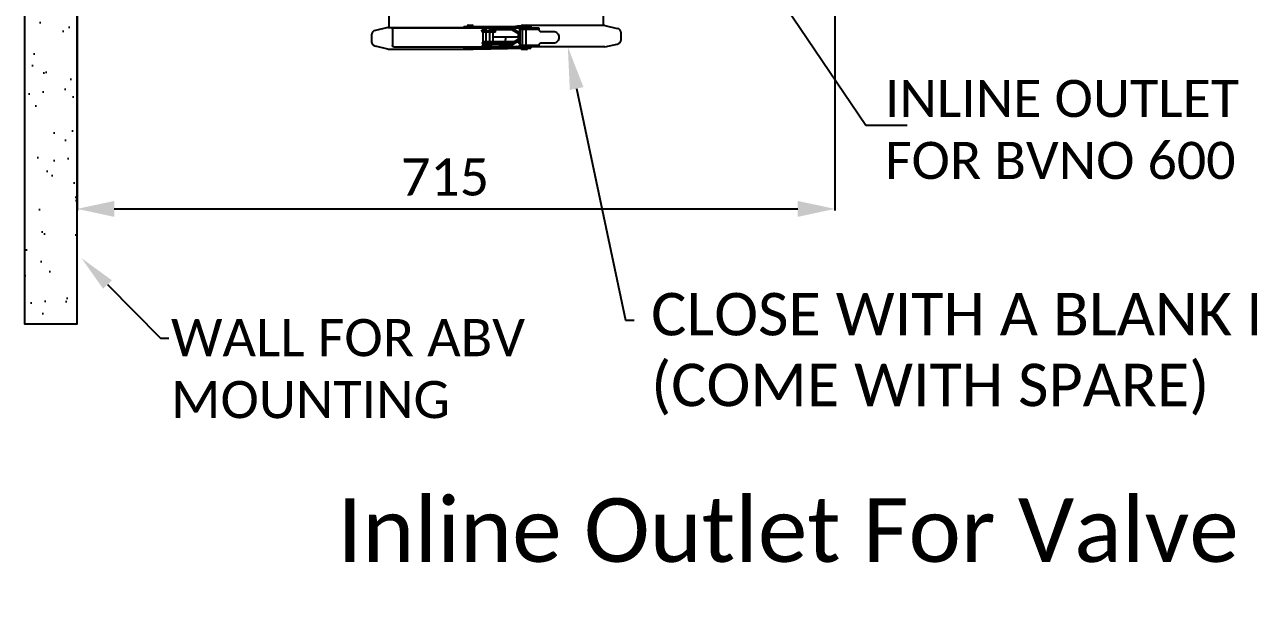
# Model space of a CAD drawing. Header units: millimetres. Extents: x 11802 to 19889, y -472 to 9054.
# Drawn here: x 17846 to 19000, y 1867 to 2408 of the extents above; entities that cross this region are included whole.
import ezdxf
from ezdxf import colors
from ezdxf.entities.mleader import LeaderData, LeaderLine
from ezdxf.math import Vec2, Vec3

# ---------------------------------------------------------------- set-up
doc = ezdxf.new("R2010")
doc.units = ezdxf.units.MM
doc.header["$LTSCALE"] = 307.34
doc.header["$PDMODE"] = 3
doc.header["$PDSIZE"] = 8
doc.linetypes.add('DASHED', pattern=[0.2, 0.1, -0.1])
doc.layers.get('0').update_dxf_attribs({"linetype": 'CONTINUOUS'})
doc.layers.get('Defpoints').update_dxf_attribs({"linetype": 'CONTINUOUS'})
doc.styles.get("Standard").update_dxf_attribs({"font": 'calibri.ttf'})
doc.dimstyles.new('DIMSTYLE_1', dxfattribs={"dimtxt": 35, "dimasz": 35, "dimexe": 1.5, "dimexo": 1, "dimgap": 0.875, "dimtad": 1, "dimdsep": 46, "dimtxsty": 'Standard', "dimblk": '_FILLED', "dimblk1": '_FILLED', "dimblk2": '_FILLED', "dimcen": 0.09, "dimazin": 2, "dimtp": 0.01, "dimtm": 0.01, "dimtfac": 1, "dimtofl": 0, "dimtmove": 0, "dimatfit": 3, "dimldrblk": '_FILLED', "dimfxl": 1, "dimtolj": 1, "dimarcsym": 0})

# ---------------------------------------------------------------- blocks, each defined once
blk = doc.blocks.new('_FILLED')
at = {"color": 0, "linetype": 'ByBlock'}
blk.add_solid([(0, 0), (-1, 0.214), (-1, -0.214)], dxfattribs=at)
blk = doc.blocks.new('*D550')
at = {"color": 0, "linetype": 'Continuous', "lineweight": -2}
for p, q in [((17895.8, 2656.3), (17895.8, 2233.2)), ((18609.8, 2650.9), (18609.8, 2233.2)), ((17930.8, 2234.7), (18574.8, 2234.7))]:
    blk.add_line(p, q, dxfattribs=at)
at = {"layer": 'Defpoints', "color": 0}
for p in [(17895.8, 2657.3), (18609.8, 2651.9), (18609.8, 2234.7)]:
    blk.add_point(p, dxfattribs=at)
at = {"color": 0, "linetype": 'ByBlock', "lineweight": -2, "xscale": 35, "yscale": 35, "zscale": 35, "rotation": 180}
blk.add_blockref('_FILLED', (17895.8, 2234.7), dxfattribs=at)
at = {"color": 0, "linetype": 'ByBlock', "lineweight": -2, "xscale": 35, "yscale": 35, "zscale": 35}
blk.add_blockref('_FILLED', (18609.8, 2234.7), dxfattribs=at)
at = {"color": 0, "insert": (18242.5, 2282.3), "char_height": 35, "attachment_point": 2, "line_spacing_factor": 0.9}
blk.add_mtext('\\A1;\\A1;715', dxfattribs=at)

msp = doc.modelspace()

# ---------------------------------------------------------------- hatches: boundary and pattern name
at = {"linetype": 'Continuous'}
h = msp.add_hatch(dxfattribs=at)
h.set_pattern_fill('AR-SAND', color=0)
h.set_pattern_definition([(37.5, (15556.168, 265.352), (-1.60003, 48.94132), [0, -38.608, 0, -43.18, 0, -41.275]), (7.5, (15556.17, 265.35), (44.9523, 71.6825), [0, -20.828, 0, -34.798, 0, -13.335]), (327.5, (15524.926, 265.352), (79.09924, 0.1437), [0, -12.7, 0, -45.72, 0, -59.69]), (317.5, (15524.926, 265.35), (76.3556, 22.2929), [0, -6.35, 0, -29.972, 0, -34.29])])
h.paths.add_polyline_path([(17846.21481, 2860.14521), (17846.21481, 2641.1801), (17895.84628, 2641.1801), (17895.84628, 2750.574), (17895.84628, 2860.14521)])
h.paths.add_polyline_path([(17895.84628, 3070.574), (19267.8666, 3070.574), (19267.8666, 3127.18674), (17846.21481, 3127.18674), (17846.21481, 3070.574), (17846.21481, 2126.57648), (17895.84628, 2126.57648)])

# ---------------------------------------------------------------- linework, layer by layer
at = {"color": 0, "linetype": 'Continuous'}
for p, q in [((18189.84628, 2405.41663), (18189.84628, 2416.574)), ((18391.84628, 2407.31663), (18391.84628, 2416.574)), ((18188.50251, 2405.41663), (18176.85792, 2402.85482)), ((18188.50251, 2405.41663), (18260.23199, 2405.41663)), ((18192.99964, 2404.07226), (18192.99964, 2388.47226)), ((18194.13235, 2405.27226), (18323.22978, 2405.27226)), ((18260.23199, 2406.47226), (18323.23001, 2406.47226)), ((18260.23199, 2406.47226), (18260.23199, 2405.27226)), ((18263.48199, 2406.67226), (18263.48199, 2406.52226)), ((18264.48199, 2407.67226), (18267.98199, 2407.67226)), ((18268.98199, 2406.67226), (18268.98199, 2406.52226)), ((18277.83293, 2402.81924), (18277.79586, 2402.83276)), ((18277.82445, 2402.79662), (18289.09349, 2402.79662)), ((18283.0509, 2401.29662), (18277.82445, 2401.29662)), ((18277.89451, 2402.79666), (18277.83293, 2402.81924)), ((18277.90459, 2404.17746), (18281.34349, 2403.94949)), ((18290.05237, 2401.07226), (18277.96863, 2401.07226)), ((18278.04611, 2400.68335), (18278.04611, 2391.86117)), ((18278.05074, 2403.78435), (18278.05051, 2403.78523)), ((18280.49062, 2403.66956), (18280.0036, 2403.66492)), ((18280.97419, 2403.67427), (18280.49062, 2403.66956)), ((18281.34432, 2403.67779), (18280.97419, 2403.67427)), ((18281.34349, 2402.79662), (18281.34349, 2405.22226)), ((18281.34349, 2392.29662), (18281.34349, 2401.07226)), ((18284.84349, 2402.79662), (18284.84349, 2405.22226)), ((18284.84349, 2392.29662), (18284.84349, 2401.07226)), ((18285.87616, 2403.654), (18285.87616, 2402.79662)), ((18285.87616, 2403.574), (18305.73461, 2403.574)), ((18287.75608, 2392.29662), (18287.75608, 2401.07226)), ((18287.97096, 2402.27226), (18290.05237, 2402.27226)), ((18289.09349, 2402.27226), (18289.09349, 2402.79662)), ((18290.05237, 2401.07226), (18290.05237, 2402.27226)), ((18293.29814, 2403.95421), (18293.29814, 2405.27226)), ((18293.30274, 2403.954), (18293.29814, 2403.95468)), ((18303.93853, 2403.954), (18300.98272, 2403.954)), ((18305.88876, 2403.47721), (18311.07418, 2400.24181)), ((18305.9135, 2404.19089), (18311.32871, 2400.054)), ((18305.98292, 2404.94127), (18310.15679, 2401.96163)), ((18306.5008, 2406.47226), (18311.47438, 2407.12112)), ((18311.32871, 2400.26226), (18311.32871, 2394.24574)), ((18312.5596, 2403.78369), (18312.5596, 2405.27226)), ((18330.35051, 2403.78369), (18312.5596, 2403.78369)), ((18313.05621, 2403.28369), (18313.05621, 2389.28369)), ((18314.48001, 2406.87226), (18314.48001, 2406.72226)), ((18319.93001, 2406.67226), (18314.53001, 2406.67226)), ((18315.48001, 2407.87226), (18318.98001, 2407.87226)), ((18315.48001, 2406.47226), (18315.48001, 2406.62226)), ((18315.48001, 2388.78369), (18315.48001, 2403.78369)), ((18318.98001, 2406.47226), (18318.98001, 2406.62226)), ((18318.98001, 2388.78369), (18318.98001, 2403.78369)), ((18393.19006, 2407.31663), (18319.87577, 2407.31663)), ((18319.98001, 2406.87226), (18319.98001, 2406.72226)), ((18323.23001, 2406.47226), (18323.23001, 2405.27226)), ((18323.23001, 2405.28369), (18330.92209, 2405.28369)), ((18330.92209, 2405.28369), (18330.92209, 2403.28369)), ((18332.80495, 2401.78369), (18344.70888, 2401.78369)), ((18393.19006, 2407.31663), (18404.83465, 2404.75482)), ((18408.44628, 2394.24574), (18408.44628, 2400.26226)), ((18173.24628, 2398.36226), (18173.24628, 2392.34574)), ((18188.50251, 2385.29137), (18176.85792, 2387.85318)), ((18290.05237, 2390.27226), (18277.409, 2390.27226)), ((18283.0509, 2390.79662), (18277.82445, 2390.79662)), ((18278.0199, 2388.654), (18278.0565, 2388.654)), ((18278.04611, 2392.29662), (18289.09349, 2392.29662)), ((18280.59349, 2389.39137), (18278.33623, 2389.39137)), ((18280.59349, 2388.92226), (18280.59349, 2390.02226)), ((18280.64349, 2390.07226), (18285.54349, 2390.07226)), ((18285.54349, 2388.87226), (18280.64349, 2388.87226)), ((18281.34349, 2390.12226), (18281.34349, 2390.27226)), ((18283.28056, 2388.61798), (18283.47354, 2388.674)), ((18284.84349, 2390.12226), (18284.84349, 2390.27226)), ((18285.59349, 2388.92226), (18285.59349, 2390.02226)), ((18293.27768, 2389.39137), (18285.59349, 2389.39137)), ((18285.86592, 2388.65396), (18285.76319, 2388.64915)), ((18285.86502, 2388.654), (18285.86593, 2388.65372)), ((18285.86593, 2388.65396), (18285.86593, 2387.27226)), ((18285.86593, 2387.53345), (18298.41369, 2387.53345)), ((18287.75608, 2396.90734), (18311.32871, 2396.90734)), ((18311.32871, 2396.574), (18287.75608, 2396.574)), ((18287.97096, 2391.47226), (18290.05237, 2391.47226)), ((18289.09349, 2391.47226), (18289.09349, 2392.29662)), ((18307.51873, 2392.054), (18289.09349, 2392.054)), ((18290.05237, 2390.27226), (18290.05237, 2391.47226)), ((18306.46111, 2391.39137), (18290.05237, 2391.39137)), ((18293.27768, 2388.954), (18293.27768, 2390.554)), ((18304.60137, 2388.2194), (18297.6, 2388.68049)), ((18298.06154, 2388.93373), (18298.54351, 2388.93844)), ((18298.41795, 2387.27226), (18298.39587, 2388.62808)), ((18298.54351, 2388.93844), (18299.0298, 2388.94309)), ((18299.42976, 2396.574), (18299.42976, 2394.24574)), ((18300.94926, 2390.554), (18304.06978, 2390.554)), ((18304.02165, 2388.954), (18300.94926, 2388.954)), ((18302.07351, 2391.78815), (18306.70216, 2391.78815)), ((18305.58182, 2388.14136), (18305.62322, 2388.13685)), ((18305.8262, 2390.99357), (18311.10031, 2394.29798)), ((18311.32871, 2394.454), (18305.9135, 2390.7246)), ((18306.03845, 2389.51208), (18310.16246, 2392.03055)), ((18306.20121, 2388.06197), (18309.6937, 2387.53234)), ((18312.5596, 2388.78369), (18330.35051, 2388.78369)), ((18312.5596, 2387.28369), (18312.5596, 2388.78369)), ((18330.92209, 2389.28369), (18330.92209, 2387.28369)), ((18344.70888, 2390.78369), (18332.80495, 2390.78369)), ((18393.19006, 2387.19137), (18404.83465, 2389.75318)), ((18188.50251, 2385.29137), (18263.73199, 2385.29137)), ((18194.13235, 2387.27226), (18323.23001, 2387.27226)), ((18260.23199, 2387.27226), (18260.23199, 2386.07226)), ((18260.23199, 2386.07226), (18323.22978, 2386.07226)), ((18263.73199, 2384.72226), (18263.73199, 2385.82226)), ((18263.78199, 2385.87226), (18268.68199, 2385.87226)), ((18268.68199, 2384.67226), (18263.78199, 2384.67226)), ((18264.48199, 2385.92226), (18264.48199, 2386.07226)), ((18267.98199, 2385.92226), (18267.98199, 2386.07226)), ((18272.37921, 2386.07226), (18268.73199, 2385.58266)), ((18268.73199, 2384.72226), (18268.73199, 2385.82226)), ((18285.49491, 2385.29137), (18268.73199, 2385.29137)), ((18285.5039, 2386.07226), (18285.49491, 2385.29137)), ((18285.50191, 2385.89986), (18300.98825, 2385.89986)), ((18312.55918, 2387.31038), (18312.52453, 2387.31339)), ((18330.92209, 2387.28369), (18312.5596, 2387.28369)), ((18314.73001, 2384.92226), (18314.73001, 2386.02226)), ((18319.68001, 2384.87226), (18314.78001, 2384.87226)), ((18315.48001, 2387.27226), (18315.48001, 2387.28369)), ((18318.98001, 2387.27226), (18318.98001, 2387.28369)), ((18319.73001, 2384.92226), (18319.73001, 2386.02226)), ((18323.23001, 2387.27226), (18323.23001, 2386.07226)), ((18393.19006, 2387.19137), (18323.23001, 2387.19137))]:
    msp.add_line(p, q, dxfattribs=at)
for points in [[(17846.21481, 3070.574), (17846.21481, 2126.57648), (17895.84628, 2126.57648), (17895.84628, 3070.574)], [(18278.0497, 2403.78527), (18278.0486, 2403.78956), (18278.04504, 2403.80327), (18278.04097, 2403.81848), (18278.03689, 2403.83326), (18278.03303, 2403.84684), (18278.02896, 2403.86076), (18278.0245, 2403.87561), (18278.01994, 2403.89036), (18278.01521, 2403.90528), (18278.01029, 2403.92034), (18278.00528, 2403.9353), (18278.00008, 2403.95039), (18277.99471, 2403.9656), (18277.9892, 2403.9808), (18277.98349, 2403.99616), (18277.97756, 2404.01168), (18277.97145, 2404.0273), (18277.96512, 2404.04308), (18277.95856, 2404.05904), (18277.95178, 2404.07512), (18277.94478, 2404.09131), (18277.93758, 2404.10758), (18277.93017, 2404.12391), (18277.92252, 2404.14037), (18277.91464, 2404.15693), (18277.90652, 2404.17359), (18277.89814, 2404.19038), (18277.8895, 2404.2073), (18277.88059, 2404.22432), (18277.87139, 2404.24148), (18277.86191, 2404.25878), (18277.85213, 2404.27621), (18277.84204, 2404.29377), (18277.83162, 2404.31148), (18277.82088, 2404.32932), (18277.8098, 2404.34727), (18277.79839, 2404.36533), (18277.78663, 2404.38349), (18277.77454, 2404.40173), (18277.7621, 2404.42003), (18277.74932, 2404.4384), (18277.73618, 2404.45681), (18277.7227, 2404.47526), (18277.70885, 2404.49374), (18277.69464, 2404.51224), (18277.68005, 2404.53076), (18277.6651, 2404.54928), (18277.64977, 2404.5678), (18277.63406, 2404.5863), (18277.61797, 2404.60478), (18277.6015, 2404.62322), (18277.58464, 2404.64162), (18277.56739, 2404.65997), (18277.54976, 2404.67825), (18277.53175, 2404.69646), (18277.51335, 2404.71458), (18277.49454, 2404.73262), (18277.47533, 2404.75058), (18277.4557, 2404.76845), (18277.43562, 2404.78625), (18277.41507, 2404.80397), (18277.39405, 2404.8216), (18277.37256, 2404.83912), (18277.3506, 2404.85652), (18277.32815, 2404.87378), (18277.30522, 2404.89089), (18277.28181, 2404.90782), (18277.2579, 2404.92458), (18277.23352, 2404.94112), (18277.20866, 2404.95745), (18277.18331, 2404.97354), (18277.15749, 2404.98936), (18277.13121, 2405.00492), (18277.10445, 2405.02018), (18277.07724, 2405.03513), (18277.04957, 2405.04976), (18277.02145, 2405.06406), (18276.99289, 2405.07799), (18276.9639, 2405.09155), (18276.93447, 2405.10474), (18276.90464, 2405.11752), (18276.8744, 2405.12988), (18276.84376, 2405.14182), (18276.81273, 2405.15333), (18276.7813, 2405.16438), (18276.7495, 2405.17498), (18276.71732, 2405.1851), (18276.68476, 2405.19474), (18276.65185, 2405.20389), (18276.61859, 2405.21252), (18276.58498, 2405.22063), (18276.55105, 2405.2282), (18276.51679, 2405.23522), (18276.48222, 2405.24167), (18276.44736, 2405.24754), (18276.41222, 2405.25282), (18276.3768, 2405.2575), (18276.34113, 2405.26155), (18276.30522, 2405.26498), (18276.26907, 2405.26776), (18276.23271, 2405.26988), (18276.19614, 2405.27134), (18276.15939, 2405.27212), (18276.13623, 2405.27226)], [(18278.64601, 2402.79662), (18278.60296, 2402.83404), (18278.47415, 2402.97006), (18278.35894, 2403.11767), (18278.25852, 2403.27455), (18278.17331, 2403.43927), (18278.10379, 2403.61017), (18278.05072, 2403.78443)], [(18276.1362, 2387.27226), (18276.15937, 2387.27239), (18276.19611, 2387.27317), (18276.23266, 2387.27463), (18276.26902, 2387.27675), (18276.30515, 2387.27953), (18276.34106, 2387.28295), (18276.37672, 2387.28701), (18276.41212, 2387.29168), (18276.44726, 2387.29696), (18276.48211, 2387.30283), (18276.51667, 2387.30928), (18276.55092, 2387.31629), (18276.58485, 2387.32385), (18276.61845, 2387.33196), (18276.6517, 2387.34059), (18276.68461, 2387.34972), (18276.71715, 2387.35936), (18276.74933, 2387.36948), (18276.78113, 2387.38007), (18276.81255, 2387.39112), (18276.84358, 2387.40262), (18276.87421, 2387.41456), (18276.90445, 2387.42692), (18276.93428, 2387.43969), (18276.9637, 2387.45287), (18276.99268, 2387.46642), (18277.02124, 2387.48035), (18277.04936, 2387.49464), (18277.07702, 2387.50927), (18277.10423, 2387.52421), (18277.13099, 2387.53947), (18277.15727, 2387.55502), (18277.18308, 2387.57084), (18277.20843, 2387.58692), (18277.23329, 2387.60324), (18277.25767, 2387.61978), (18277.28158, 2387.63653), (18277.30499, 2387.65346), (18277.32792, 2387.67056), (18277.35036, 2387.68781), (18277.37233, 2387.7052), (18277.39382, 2387.72272), (18277.41484, 2387.74034), (18277.43539, 2387.75807), (18277.45547, 2387.77586), (18277.4751, 2387.79372), (18277.49431, 2387.81167), (18277.51312, 2387.82971), (18277.53152, 2387.84783), (18277.54953, 2387.86602), (18277.56716, 2387.8843), (18277.58441, 2387.90264), (18277.60127, 2387.92104), (18277.61774, 2387.93947), (18277.63383, 2387.95795), (18277.64954, 2387.97645), (18277.66487, 2387.99496), (18277.67983, 2388.01348), (18277.69442, 2388.03199), (18277.70863, 2388.05049), (18277.72249, 2388.06897), (18277.73598, 2388.08742), (18277.74912, 2388.10583), (18277.76191, 2388.1242), (18277.77435, 2388.1425), (18277.78645, 2388.16074), (18277.79821, 2388.17891), (18277.80963, 2388.19698), (18277.82071, 2388.21493), (18277.83147, 2388.23278), (18277.8419, 2388.2505), (18277.852, 2388.26807), (18277.86178, 2388.28551), (18277.87128, 2388.30282), (18277.88049, 2388.32), (18277.88941, 2388.33704), (18277.89806, 2388.35398), (18277.90645, 2388.37078), (18277.91458, 2388.38746), (18277.92248, 2388.40404), (18277.93013, 2388.42051), (18277.93755, 2388.43687), (18277.94476, 2388.45315), (18277.95177, 2388.46936), (18277.95856, 2388.48546), (18277.96513, 2388.50145), (18277.97147, 2388.51725), (18277.97759, 2388.5329), (18277.98352, 2388.54844), (18277.98923, 2388.56381), (18277.99474, 2388.57901), (18278.00012, 2388.59422), (18278.00531, 2388.60931), (18278.01033, 2388.62428), (18278.01524, 2388.63935), (18278.01998, 2388.65428), (18278.02454, 2388.66905), (18278.02902, 2388.68396), (18278.03311, 2388.69796), (18278.03699, 2388.71162), (18278.04109, 2388.72648), (18278.04517, 2388.74174), (18278.04993, 2388.76015)], [(18278.05072, 2388.76009), (18278.10379, 2388.93434), (18278.17331, 2389.10525), (18278.25852, 2389.26996), (18278.35894, 2389.42685), (18278.47415, 2389.57445), (18278.60296, 2389.71047), (18278.7445, 2389.83352), (18278.89743, 2389.94282), (18279.05952, 2390.03735), (18279.22905, 2390.11658), (18279.40442, 2390.18007), (18279.58344, 2390.22722), (18279.76431, 2390.25775), (18279.94568, 2390.27145)], [(18285.86593, 2388.65372), (18285.85136, 2388.65227), (18285.79234, 2388.64974), (18285.7633, 2388.64874)]]:
    msp.add_lwpolyline(points, dxfattribs=at)
for centre, radius, start, end in [((18177.84628, 2398.36226), 4.6, 102.40741853, 180), ((18264.48199, 2406.67226), 1, 90, 180), ((18263.53199, 2406.52226), 0.05, 180, 270), ((18267.98199, 2406.67226), 1, 0, 90), ((18268.93199, 2406.52226), 0.05, 270, 0), ((18273.94148, 2399.58722), 4.29402, 23.47878269, 24.26347656), ((18278.0847, 2507.78614), 104.13214, 270.0027718, 270.11661467), ((18277.6846, 2637.50493), 233.85151, 270.149956, 270.56818592), ((18278.10287, 2337.46548), 66.49509, 87.43833887, 87.6543315), ((18283.03859, 2538.9568), 135.19366, 269.09476541, 269.28180383), ((18277.6466, 2327.24777), 76.72298, 87.23793298, 87.43898302), ((18281.29349, 2405.22226), 0.05, 0, 90), ((18284.89349, 2405.22226), 0.05, 90, 180), ((18289.01376, 2467.65246), 64.07666, 266.27036914, 266.94084939), ((18301.19683, 2609.17509), 205.2212, 269.40431531, 269.94022235), ((18303.9497, 2474.95911), 71.00511, 269.99099339, 270.44598323), ((18298.74638, 2371.24321), 33.77039, 78.58770395, 80.80693264), ((18304.33135, 2403.01877), 2.52542, 53.64210244, 63.29567955), ((18316.17257, 2419.20751), 17.53152, 233.84172562, 234.46375018), ((18306.98991, 2400.15384), 4.34087, 4.20246567, 7.0192662), ((18307.5217, 2400.19295), 3.80765, 1.04292772, 4.20193108), ((18311.51384, 2413.44739), 6.32235, 271.39723449, 275.85417682), ((18315.48001, 2406.87226), 1, 90, 180), ((18314.53001, 2406.72226), 0.05, 180, 270), ((18315.43001, 2406.62226), 0.05, 0, 90), ((18318.98001, 2406.87226), 1, 0, 90), ((18319.03001, 2406.62226), 0.05, 90, 180), ((18319.93001, 2406.72226), 0.05, 270, 0), ((18403.84628, 2400.26226), 4.6, 0, 77.59258147), ((18177.84628, 2392.34574), 4.6, 180, 257.59258147), ((18278.05148, 2284.8851), 103.7689, 89.88298792, 89.99722921), ((18277.65325, 2156.52793), 232.12666, 89.42805967, 89.84939745), ((18280.64349, 2390.02226), 0.05, 90, 180), ((18280.64349, 2388.92226), 0.05, 180, 270), ((18281.29349, 2390.12226), 0.05, 270, 0), ((18284.89349, 2390.12226), 0.05, 180, 270), ((18285.54349, 2390.02226), 0.05, 0, 90), ((18285.54349, 2388.92226), 0.05, 270, 0), ((18285.14348, 2404.51187), 15.87482, 272.11305673, 272.23727202), ((18295.58796, 2541.21692), 152.29879, 270.09031196, 270.24538884), ((18327.98746, 2847.75606), 460.08018, 266.06074222, 266.21296104), ((18302.37371, 2482.57245), 93.95394, 266.76773895, 267.41814472), ((18301.19616, 2457.11442), 68.46871, 267.44287698, 267.65277084), ((18301.16462, 2183.97339), 206.58072, 90.05973133, 90.5921114), ((18301.16398, 2182.38059), 206.57352, 90.0595536, 90.59195221), ((18298.44355, 2424.66409), 34.79151, 279.42646409, 279.66639954), ((18298.13361, 2426.47673), 36.63045, 279.66823907, 280.11843184), ((18298.13379, 2426.48943), 36.64293, 280.11466655, 280.33572294), ((18302.34782, 2353.51891), 34.77359, 84.99675892, 86.28417253), ((18298.78702, 2422.92182), 33.01601, 280.33131669, 280.8121547), ((18299.15705, 2420.96559), 31.0251, 280.81862737, 281.55768852), ((18303.3528, 2365.18042), 23.06887, 84.45516705, 84.95734166), ((18304.01424, 2398.30689), 7.85197, 282.48307273, 282.76539651), ((18306.70045, 2399.31479), 7.52665, 270.01302536, 273.1394806), ((18323.03186, 2394.08645), 11.70423, 179.2202053, 180.05052937), ((18333.99429, 2394.09602), 22.66667, 180.05027414, 180.47825305), ((18403.84628, 2394.24574), 4.6, 282.40741853, 0), ((18263.78199, 2385.82226), 0.05, 90, 180), ((18263.78199, 2384.72226), 0.05, 180, 270), ((18264.43199, 2385.92226), 0.05, 270, 0), ((18268.03199, 2385.92226), 0.05, 180, 270), ((18268.68199, 2385.82226), 0.05, 0, 90), ((18268.68199, 2384.72226), 0.05, 270, 0), ((18267.35896, 2393.41026), 7.95713, 279.94159829, 280.24590901), ((18267.18461, 2394.357), 8.91979, 280.26628139, 281.51148993), ((18311.55275, 2381.08445), 6.29269, 84.24679083, 89.14234129), ((18314.83423, 2413.71713), 26.50457, 264.26035977, 265.00070934), ((18315.11428, 2417.09559), 29.89467, 265.70015479, 266.05380303), ((18314.78001, 2386.02226), 0.05, 90, 180), ((18314.78001, 2384.92226), 0.05, 180, 270), ((18319.68001, 2386.02226), 0.05, 0, 90), ((18319.68001, 2384.92226), 0.05, 270, 0)]:
    msp.add_arc(centre, radius, start, end, dxfattribs=at)
for centre, major_axis, ratio, start_param, end_param in [((18283.0441, 2391.61232), (0, 3), 0.7095312103, -2.9384536981, -2.7222269514), ((18300.98825, 2386.31182), (2, 0), 0.2059800664, -1.5707963268, -0.6208005529)]:
    msp.add_ellipse(centre, major_axis=major_axis, ratio=ratio, start_param=start_param, end_param=end_param, dxfattribs=at)
for points, knots in [([(18192.99964, 2404.07226), (18192.99964, 2404.37948), (18193.22095, 2405.01017), (18193.8429, 2405.27226), (18194.13235, 2405.27226)], [0, 0, 0, 0, 0.5148915381, 1, 1, 1, 1]), ([(18277.12265, 2403.05177), (18277.18925, 2402.81662), (18277.53052, 2402.40945), (18278.02028, 2402.27207), (18278.25829, 2402.27226)], [0, 0, 0, 0, 0.5066259349, 1, 1, 1, 1]), ([(18277.8562, 2401.35178), (18277.72956, 2401.63284), (18277.4294, 2402.17371), (18277.2069, 2402.75385), (18277.12265, 2403.05177)], [0, 0, 0, 0, 0.4989288033, 1, 1, 1, 1]), ([(18280.90271, 2403.78001), (18280.61138, 2403.78465), (18280.07409, 2403.79591), (18279.43445, 2403.81491), (18279.02931, 2403.84117), (18278.80488, 2403.85337), (18278.70223, 2403.87878), (18278.61356, 2403.88254), (18278.61362, 2403.8985)], [0, 0, 0, 0, 0.380681721, 0.7043835127, 0.8288350982, 0.9215868677, 0.9791443161, 1, 1, 1, 1]), ([(18278.61362, 2403.8985), (18278.61367, 2403.91357), (18278.69875, 2403.91484), (18278.79683, 2403.93425), (18279.01242, 2403.93731), (18279.40262, 2403.94494), (18280.02152, 2403.93353), (18280.54153, 2403.91642), (18280.82439, 2403.90485)], [0, 0, 0, 0, 0.0204045621, 0.0772801355, 0.169231263, 0.2930630427, 0.6166036766, 1, 1, 1, 1]), ([(18285.76839, 2403.65862), (18285.71837, 2403.66053), (18285.41134, 2403.67093), (18285.10418, 2403.67703), (18284.84706, 2403.68079)], [0, 0, 0, 0, 0.1629415989, 1, 1, 1, 1]), ([(18285.87616, 2403.654), (18285.86186, 2403.65473), (18285.82594, 2403.65635), (18285.79002, 2403.6578), (18285.76839, 2403.65862)], [0, 0, 0, 0, 0.3982041009, 1, 1, 1, 1]), ([(18293.29818, 2403.95421), (18293.30066, 2403.96994), (18293.39711, 2403.93791), (18293.44045, 2403.96148), (18293.48776, 2403.96316)], [0, 0, 0, 0, 0.251706916, 1, 1, 1, 1]), ([(18293.48776, 2403.96316), (18293.74279, 2403.97224), (18295.60116, 2404.0093), (18297.45994, 2403.97998), (18299.06326, 2403.96498)], [0, 0, 0, 0, 0.1373028943, 1, 1, 1, 1]), ([(18305.64538, 2403.63053), (18305.39742, 2403.78834), (18305.00693, 2403.9309), (18304.60779, 2403.95698), (18304.50239, 2403.95615)], [0, 0, 0, 0, 0.7360473286, 1, 1, 1, 1]), ([(18310.15678, 2401.96163), (18310.22172, 2401.91542), (18310.38127, 2401.85265), (18310.68523, 2401.98174), (18310.85355, 2402.14468), (18310.9694, 2402.25304)], [0, 0, 0, 0, 0.2538796068, 0.4947257099, 1, 1, 1, 1]), ([(18310.9694, 2402.25304), (18311.27556, 2401.89882), (18311.89615, 2401.19284), (18312.66541, 2400.65039), (18313.05594, 2400.39519)], [0, 0, 0, 0, 0.5009026123, 1, 1, 1, 1]), ([(18312.1587, 2407.15802), (18312.34924, 2407.17753), (18313.15399, 2407.25068), (18313.96166, 2407.29012), (18314.57797, 2407.30518)], [0, 0, 0, 0, 0.2370432313, 1, 1, 1, 1]), ([(18313.00319, 2403.78369), (18313.0171, 2403.78369), (18313.02834, 2403.71401), (18313.04451, 2403.62934), (18313.05348, 2403.46516), (18313.05621, 2403.34864), (18313.05621, 2403.28369)], [0, 0, 0, 0, 0.0823546667, 0.2945469159, 0.6156088561, 1, 1, 1, 1]), ([(18330.92209, 2403.28369), (18330.92209, 2403.37092), (18330.87027, 2403.53157), (18330.66665, 2403.72793), (18330.47031, 2403.78369), (18330.35051, 2403.78369)], [0, 0, 0, 0, 0.3145403351, 0.5679627269, 1, 1, 1, 1]), ([(18330.92209, 2403.78369), (18330.92209, 2403.52375), (18331.01904, 2403.00288), (18331.43506, 2402.33904), (18332.06032, 2401.89031), (18332.56026, 2401.78369), (18332.80495, 2401.78369)], [0, 0, 0, 0, 0.2573871439, 0.5106311927, 0.757724458, 1, 1, 1, 1]), ([(18344.70888, 2401.78369), (18345.36693, 2401.78369), (18346.71506, 2401.50399), (18348.42546, 2400.29956), (18349.58639, 2398.46926), (18349.99826, 2396.28368), (18349.58638, 2394.0981), (18348.42548, 2392.26792), (18346.71519, 2391.06338), (18345.36703, 2390.78369), (18344.70888, 2390.78369)], [0, 0, 0, 0, 0.1186935569, 0.2403899785, 0.3677840731, 0.5000005649, 0.6322173635, 0.7596085306, 0.881289757, 1, 1, 1, 1]), ([(18194.13235, 2387.27226), (18193.84286, 2387.27226), (18193.22092, 2387.53438), (18192.99964, 2388.16507), (18192.99964, 2388.47226)], [0, 0, 0, 0, 0.4851607243, 1, 1, 1, 1]), ([(18285.7288, 2388.64785), (18285.48071, 2388.63868), (18283.56144, 2388.5971), (18281.64159, 2388.6274), (18279.97036, 2388.64302)], [0, 0, 0, 0, 0.1293319521, 1, 1, 1, 1]), ([(18293.47971, 2390.54516), (18293.45531, 2390.54601), (18293.38796, 2390.54861), (18293.32058, 2390.55108), (18293.27768, 2390.554)], [0, 0, 0, 0, 0.3621519759, 1, 1, 1, 1]), ([(18293.27768, 2388.954), (18293.2869, 2388.95337), (18293.35421, 2388.94969), (18293.42158, 2388.9472), (18293.47971, 2388.94515)], [0, 0, 0, 0, 0.1370743148, 1, 1, 1, 1]), ([(18299.0298, 2390.54308), (18298.41299, 2390.53735), (18296.56321, 2390.51994), (18294.71219, 2390.50184), (18293.47971, 2390.54516)], [0, 0, 0, 0, 0.3334081556, 1, 1, 1, 1]), ([(18293.47971, 2388.94515), (18293.5999, 2388.94093), (18294.38248, 2388.91981), (18295.16544, 2388.91729), (18295.82802, 2388.91831)], [0, 0, 0, 0, 0.1536274258, 1, 1, 1, 1]), ([(18293.73257, 2388.93394), (18293.88755, 2388.92576), (18294.77057, 2388.87487), (18295.65289, 2388.8127), (18296.38047, 2388.76284)], [0, 0, 0, 0, 0.1754655487, 1, 1, 1, 1]), ([(18297.07624, 2388.76797), (18296.93435, 2388.77598), (18296.6931, 2388.79735), (18296.34717, 2388.79599), (18296.19933, 2388.84946), (18296.0539, 2388.81683), (18296.05398, 2388.84014)], [0, 0, 0, 0, 0.4159305491, 0.7330187141, 0.9317706194, 1, 1, 1, 1]), ([(18296.05398, 2388.84014), (18296.05403, 2388.8539), (18296.14092, 2388.83136), (18296.23051, 2388.85616), (18296.44317, 2388.84297), (18296.82209, 2388.84792), (18297.42881, 2388.83713), (18297.93796, 2388.83242), (18298.21583, 2388.82799)], [0, 0, 0, 0, 0.0190899877, 0.0754855615, 0.1671012363, 0.2906793792, 0.6144131378, 1, 1, 1, 1]), ([(18296.24023, 2388.91952), (18296.38432, 2388.92013), (18296.99144, 2388.92353), (18297.59853, 2388.92923), (18298.06154, 2388.93373)], [0, 0, 0, 0, 0.2373452309, 1, 1, 1, 1]), ([(18298.21583, 2388.82799), (18298.51208, 2388.82327), (18299.05979, 2388.81176), (18299.71242, 2388.79246), (18300.12711, 2388.76553), (18300.35747, 2388.75339), (18300.46265, 2388.72704), (18300.55386, 2388.72391), (18300.55384, 2388.70756)], [0, 0, 0, 0, 0.3790241604, 0.7030758927, 0.8279965584, 0.9212035406, 0.9790840621, 1, 1, 1, 1]), ([(18300.55384, 2388.70756), (18300.55382, 2388.69292), (18300.47099, 2388.69174), (18300.37565, 2388.67301), (18300.16568, 2388.67028), (18299.78499, 2388.66324), (18299.17915, 2388.67488), (18298.66975, 2388.69178), (18298.39199, 2388.70315)], [0, 0, 0, 0, 0.0202820301, 0.0768483076, 0.1683752994, 0.2917610236, 0.6149951424, 1, 1, 1, 1]), ([(18299.3593, 2392.05332), (18299.37149, 2392.20733), (18299.41661, 2392.9373), (18299.42976, 2393.66894), (18299.42976, 2394.24574)], [0, 0, 0, 0, 0.2112511745, 1, 1, 1, 1]), ([(18302.07351, 2391.78815), (18301.78039, 2391.78815), (18301.24385, 2391.75078), (18300.71772, 2391.55133), (18300.53184, 2391.39218)], [0, 0, 0, 0, 0.5450183175, 1, 1, 1, 1]), ([(18305.8107, 2389.37121), (18305.49876, 2389.17135), (18305.00887, 2388.9895), (18304.50685, 2388.9524), (18304.3749, 2388.9531)], [0, 0, 0, 0, 0.7373861559, 1, 1, 1, 1]), ([(18311.64695, 2387.37643), (18311.46708, 2387.37909), (18310.81395, 2387.39967), (18310.1619, 2387.46134), (18309.6937, 2387.53234)], [0, 0, 0, 0, 0.2752990205, 1, 1, 1, 1]), ([(18312.51031, 2390.3166), (18312.12499, 2390.61921), (18311.56602, 2391.11824), (18310.93745, 2391.71922), (18310.56788, 2392.07739), (18310.26921, 2392.09512), (18310.16239, 2392.03058)], [0, 0, 0, 0, 0.4906953811, 0.7476270879, 0.8750061959, 1, 1, 1, 1]), ([(18312.51031, 2390.31663), (18312.35303, 2390.4402), (18311.68846, 2391.07518), (18311.34855, 2392.03322), (18311.33874, 2392.74891)], [0, 0, 0, 0, 0.2184053651, 1, 1, 1, 1]), ([(18313.05621, 2389.28369), (18313.05621, 2389.21874), (18313.05348, 2389.10223), (18313.04451, 2388.93805), (18313.02834, 2388.85338), (18313.0171, 2388.78369), (18313.00319, 2388.78369)], [0, 0, 0, 0, 0.3843899622, 0.7054473081, 0.9176397667, 1, 1, 1, 1]), ([(18330.35051, 2388.78369), (18330.47031, 2388.78369), (18330.66665, 2388.83946), (18330.87027, 2389.03582), (18330.92209, 2389.19647), (18330.92209, 2389.28369)], [0, 0, 0, 0, 0.432038233, 0.685454673, 1, 1, 1, 1]), ([(18332.80495, 2390.78369), (18332.56026, 2390.78369), (18332.06031, 2390.67707), (18331.43505, 2390.22833), (18331.01902, 2389.5645), (18330.92209, 2389.04364), (18330.92209, 2388.78369)], [0, 0, 0, 0, 0.2422781257, 0.4893742013, 0.7426177121, 1, 1, 1, 1])]:
    msp.add_open_spline(points, degree=3, knots=knots, dxfattribs=at)
for points in [[(18277.79586, 2402.83276), (18277.5741, 2402.91344), (18277.35058, 2402.99067), (18277.12265, 2403.05177)], [(18277.96863, 2401.07226), (18277.94217, 2401.14865), (18277.91219, 2401.22385), (18277.87999, 2401.298)], [(18278.04611, 2400.68335), (18278.04716, 2400.81553), (18278.01189, 2400.94735), (18277.96863, 2401.07226)], [(18305.73834, 2404.28218), (18305.63409, 2404.304), (18305.5298, 2404.32571), (18305.42524, 2404.34603)], [(18305.6454, 2403.63057), (18305.72491, 2403.57997), (18305.80435, 2403.52925), (18305.88492, 2403.48034)], [(18305.73834, 2404.28218), (18305.80279, 2404.26869), (18305.86118, 2404.23085), (18305.9135, 2404.19089)], [(18310.65509, 2407.01936), (18310.92581, 2407.06877), (18311.19963, 2407.10538), (18311.47438, 2407.12112)], [(18310.9694, 2402.25304), (18311.08547, 2401.73153), (18311.23325, 2401.21462), (18311.29824, 2400.68431)], [(18311.47438, 2407.12112), (18311.53919, 2407.12344), (18311.60402, 2407.12573), (18311.66888, 2407.12638)], [(18277.409, 2390.27226), (18277.58803, 2390.67568), (18277.82419, 2391.0552), (18277.96863, 2391.47226)], [(18277.96863, 2391.47226), (18278.01189, 2391.59716), (18278.04716, 2391.72899), (18278.04611, 2391.86117)], [(18304.02165, 2388.954), (18304.13841, 2388.954), (18304.25518, 2388.95408), (18304.37193, 2388.95263)], [(18304.50685, 2390.55274), (18304.3606, 2390.55361), (18304.21433, 2390.55438), (18304.06808, 2390.55339)], [(18304.50685, 2390.55274), (18304.89992, 2390.55043), (18305.30892, 2390.66588), (18305.64071, 2390.87666)], [(18305.37307, 2390.56958), (18305.48598, 2390.59267), (18305.59893, 2390.61562), (18305.71145, 2390.64054)], [(18306.20124, 2388.06197), (18306.00915, 2388.0911), (18305.81613, 2388.11373), (18305.62323, 2388.13686)], [(18305.8262, 2390.99357), (18305.76373, 2390.95444), (18305.70128, 2390.91526), (18305.63934, 2390.8753)], [(18305.9135, 2390.7246), (18305.86575, 2390.69172), (18305.81323, 2390.66179), (18305.75652, 2390.64968)], [(18305.8112, 2389.37063), (18305.88578, 2389.4177), (18305.96011, 2389.46527), (18306.03649, 2389.50935)], [(18311.32841, 2393.90682), (18311.33141, 2393.52085), (18311.33345, 2393.13486), (18311.33874, 2392.74891)]]:
    msp.add_open_spline(points, degree=3, dxfattribs=at)

# ---------------------------------------------------------------- texts
at = {"color": 0, "linetype": 'Continuous', "lineweight": 25, "insert": (18657, 2356.17167), "char_height": 35, "attachment_point": 1}
msp.add_mtext('{\\C256;INLINE OUTLET \\PFOR BVNO 600}', dxfattribs=at)
at = {"color": 0, "linetype": 'Continuous', "lineweight": 30, "insert": (18141, 1962.16923), "char_height": 60, "attachment_point": 1}
msp.add_mtext('{\\C256;Inline Outlet For Valve}', dxfattribs=at)

# ---------------------------------------------------------------- dimensions: what is measured, and where the dimension line sits
at = {"color": 0, "linetype": 'Continuous'}
dim = msp.add_linear_dim(base=(18609.8474, 2234.72085), p1=(17895.84628, 2657.28829), p2=(18609.8474, 2651.85256), text='\\A1;715', dimstyle='DIMSTYLE_1', override={"dimtxsty": 'Standard'}, dxfattribs=at)
dim.commit()
dim.dimension.update_dxf_attribs({"geometry": '*D550', "text_midpoint": (18242.54622, 2234.72085), "dimtype": 160})

# ---------------------------------------------------------------- leaders
at = {"linetype": 'DASHED'}
ml = msp.add_multileader_mtext('Standard', dxfattribs=at)
ml.set_content(' ')
ml.set_leader_properties(linetype='ByLayer')
ml.build(insert=Vec2(0, 0))
ml.multileader.update_dxf_attribs({"text_right_attachment_type": 6, "dogleg_length": 38.94061, "arrow_head_size": 40})
ctx = ml.context
ctx.base_point, ctx.arrow_head_size, ctx.plane_origin = Vec3(18677.96333, 2313.6307), 40, Vec3(18525.01882, 2482.0333)
ctx.right_attachment = 6
notes = []
notes.append((ctx, [(0, (1, 1, 0), (18639.02272, 2313.6307), (1, 0), 38.94061, [(0, [(18525.01882, 2482.0333)], 0, [])])]))
ctx.mtext.insert, ctx.mtext.flow_direction = Vec3(18679.96333, 2315.63224), 5
at = {"color": 0, "linetype": 'Continuous'}
ml = msp.add_multileader_mtext('Standard', dxfattribs=at)
ml.set_content(' CLOSE WITH A BLANK PLATE\\P (COME WITH SPARE)')
ml.set_leader_properties(linetype='ByLayer')
ml.build(insert=Vec2(0, 0))
ml.multileader.update_dxf_attribs({"text_right_attachment_type": 6, "arrow_head_size": 40})
ctx = ml.context
ctx.base_point, ctx.char_height, ctx.arrow_head_size, ctx.plane_origin = Vec3(18420.61556, 2130.01909), 40, 40, Vec3(18358.21004, 2387.19137)
ctx.right_attachment = 6
notes.append((ctx, [(0, (1, 1, 0), (18412.61556, 2130.01909), (1, 0), 8, [(0, [(18358.21004, 2387.19137)], 0, [])])]))
ctx.mtext.insert, ctx.mtext.flow_direction = Vec3(18422.61556, 2155.52678), 5
ml = msp.add_multileader_mtext('Standard')
ml.set_content('WALL FOR ABV\\PMOUNTING')
ml.set_leader_properties(linetype='ByLayer')
ml.build(insert=Vec2(0, 0))
ml.multileader.update_dxf_attribs({"text_right_attachment_type": 6, "arrow_head_size": 35})
ctx = ml.context
ctx.base_point, ctx.char_height, ctx.arrow_head_size, ctx.plane_origin = Vec3(17982.26292, 2113.01482), 35, 35, Vec3(17899.84628, 2150.9094)
ctx.right_attachment = 6
notes.append((ctx, [(0, (1, 1, 0), (17974.26292, 2113.01482), (1, 0), 8, [(0, [(17899.84628, 2188.38681)], 0, [])])]))
ctx.mtext.insert, ctx.mtext.flow_direction = Vec3(17984.26292, 2130.94559), 5
for ctx, leaders in notes:
    for number, flags, end, landing, length, lines in leaders:
        leader = LeaderData()
        leader.index, (leader.has_last_leader_line, leader.has_dogleg_vector, leader.attachment_direction) = number, flags
        leader.last_leader_point, leader.dogleg_vector, leader.dogleg_length = Vec3(end), Vec3(landing), length
        for number, points, colour, breaks in lines:
            line = LeaderLine()
            line.index, line.vertices, line.color, line.breaks = number, Vec3.list(points), colors.encode_raw_color(colour), breaks
            leader.lines.append(line)
        ctx.leaders.append(leader)

doc.saveas('drawing.dxf')
